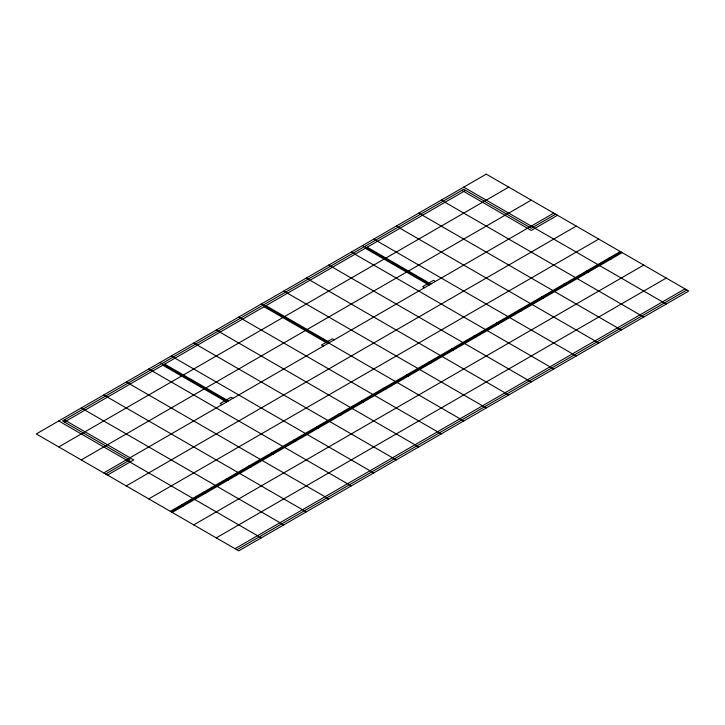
<?xml version="1.0" encoding="UTF-8"?>
<svg xmlns="http://www.w3.org/2000/svg" width="725" height="725" viewBox="0 0 725 725"><rect width="100%" height="100%" fill="white"/><g stroke="black" fill="none" stroke-linecap="round" stroke-linejoin="round"><path stroke-width="1.09" d="M64.371 422.041L465.622 190.376M58.752 446.935L508.751 187.132M81.254 459.931L531.253 200.118M224.687 400.925L220.192 403.526L222.058 404.613M226.562 399.847L231.067 397.246L232.933 398.333M325.942 342.472L321.438 345.073L323.314 346.151M327.809 341.393L332.313 338.792L334.189 339.871M427.188 284.019L422.684 286.62L424.56 287.698M429.064 282.931L433.559 280.339L435.435 281.418M103.748 472.918L553.746 213.114M105.623 473.996L130.002 459.931L62.504 420.953L463.746 189.297L531.253 228.266L555.622 214.192M107.499 475.083L133.753 459.931L64.371 419.875M557.498 215.28L531.253 230.432L461.879 190.376M126.25 485.904L576.248 226.1M148.752 498.9L598.75 239.096M170.312 511.343L620.31 251.539M171.254 511.886L621.252 252.083M172.188 512.43L622.186 252.626M193.747 524.882L643.746 265.069M216.249 537.868L666.248 278.065M235 548.698L684.998 288.885M236.876 549.777L686.874 289.973M609.063 258.037L610.939 259.115M463.746 187.132L666.248 304.047M586.561 271.023L588.437 272.111M441.253 200.118L643.746 317.033M564.059 284.019L565.935 285.097M418.751 213.114L621.252 330.02M541.566 297.005L543.442 298.093M396.249 226.1L598.75 343.016M519.064 310.001L520.94 311.079M373.747 239.096L576.248 356.002M367.185 247.216L430.94 284.019M362.5 245.585L429.998 284.562M496.562 322.987L498.438 324.075M365.309 248.294L429.064 285.097M351.253 252.083L553.746 368.998M474.059 335.974L475.935 337.062M328.751 265.069L531.253 381.984M451.566 348.97L453.433 350.048M306.249 278.065L508.751 394.98M429.064 361.956L430.94 363.044M283.747 291.051L486.248 407.967M406.562 374.952L408.438 376.03M265.939 305.669L329.685 342.472M261.254 304.047L463.746 420.953M264.063 306.748L327.809 343.559M384.06 387.938L385.936 389.026M238.752 317.033L441.253 433.949M361.567 400.925L363.433 402.013M216.249 330.02L418.751 446.935M339.064 413.921L340.94 414.999M193.747 343.016L396.249 459.931M316.562 426.907L318.438 427.995M171.254 356.002L373.747 472.918M164.684 364.122L228.438 400.925M159.998 362.5L227.496 401.469M294.06 439.903L295.936 440.981M162.817 365.21L226.562 402.013M148.752 368.998L351.253 485.904M271.567 452.889L273.434 453.977M126.25 381.984L328.751 498.9M249.065 465.885L250.941 466.963M103.748 394.98L306.249 511.886M226.562 478.872L228.438 479.95M81.254 407.967L283.747 524.882M204.06 491.858L205.936 492.946M58.752 420.953L261.254 537.868M181.558 504.854L183.434 505.932M486.248 174.145L36.25 433.949L238.752 550.855L688.75 291.051L486.248 174.145"/></g></svg>
